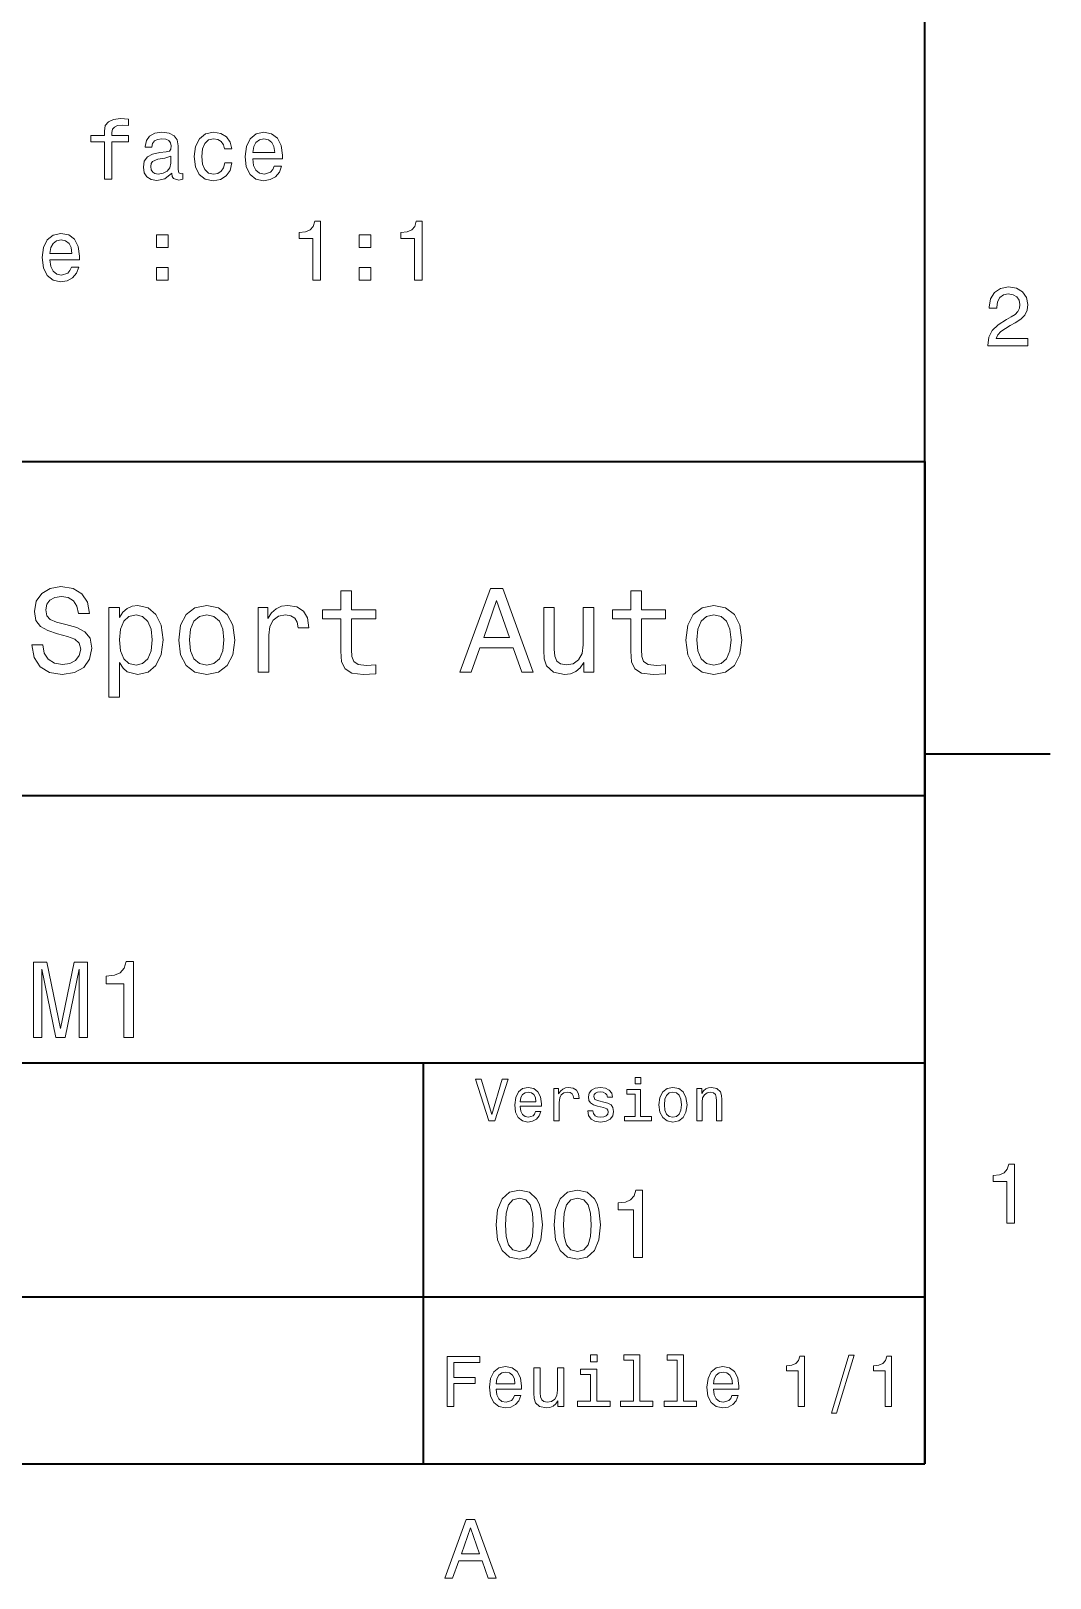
# Model space of a CAD drawing. Extents: x 0 to 296, y 0 to 210.
# Drawn here: x 233.5 to 294.5, y 3.2 to 95.8 of the extents above; entities that cross this region are included whole.
import ezdxf

# ---------------------------------------------------------------- set-up
doc = ezdxf.new("R2010")
doc.units = 0

msp = doc.modelspace()

# ---------------------------------------------------------------- linework, layer by layer
at = {"color": 7, "lineweight": 35}
for p, q in [((287, 10), (287, 200)), ((97, 70), (287, 70)), ((287, 70), (287, 10)), ((162, 50), (287, 50)), ((162, 34), (287, 34)), ((257, 10), (257, 34)), ((162, 20), (287, 20)), ((10, 10), (287, 10)), ((97, 10), (287, 10))]:
    msp.add_line(p, q, dxfattribs=at)
at = {"color": 7, "lineweight": 35, "ltscale": 0.1875}
msp.add_line((287, 52.5), (294.5, 52.5), dxfattribs=at)
at = {"color": 7, "lineweight": 13}
for points in [[(237.890656, 89.135033), (237.890656, 86.895836), (238.334473, 86.895836), (238.334473, 89.135033), (239.343109, 89.135033), (239.343109, 89.513268), (238.334473, 89.513268), (238.334473, 89.679695), (238.369766, 89.881424), (238.485764, 90.017593), (238.682449, 90.098282), (238.964874, 90.128548), (239.343109, 90.108376), (239.343109, 90.491653), (238.864014, 90.516876), (238.430298, 90.471481), (238.127701, 90.33532), (237.946136, 90.098282), (237.890656, 89.760391), (237.890656, 89.513268), (237.078705, 89.513268), (237.078705, 89.135033)], [(241.920197, 87.248863), (241.920197, 87.233734), (241.945419, 87.062263), (242.021072, 86.941223), (242.338791, 86.845406), (242.585907, 86.88575), (242.585907, 87.228691), (242.479996, 87.213562), (242.338791, 87.279121), (242.313568, 87.48085), (242.313568, 88.882866), (242.253052, 89.240936), (242.076538, 89.493095), (241.768906, 89.644394), (241.33519, 89.699867), (240.91156, 89.639351), (240.598877, 89.46788), (240.402191, 89.200592), (240.336624, 88.847565), (240.336624, 88.817307), (240.735046, 88.817307), (240.77034, 89.029121), (240.881302, 89.18042), (241.062851, 89.271194), (241.320053, 89.306496), (241.567169, 89.281281), (241.743683, 89.205635), (241.849594, 89.074509), (241.884903, 88.892952), (241.864731, 88.681137), (241.784027, 88.575233), (241.582306, 88.524796), (241.204071, 88.484451), (240.77034, 88.393677), (240.462708, 88.232292), (240.281158, 87.980133), (240.225677, 87.606934), (240.276108, 87.274078), (240.432449, 87.026962), (240.684616, 86.870621), (241.032593, 86.815147), (241.501617, 86.921051)], [(245.07222, 88.706352), (245.510986, 88.706352), (245.420197, 89.10981), (245.203339, 89.427536), (244.865448, 89.624222), (244.426682, 89.699867), (243.942535, 89.599007), (243.574371, 89.316582), (243.342392, 88.857651), (243.261703, 88.242378), (243.337341, 87.632149), (243.564301, 87.178253), (243.922363, 86.895836), (244.41156, 86.800018), (244.845276, 86.875664), (245.183167, 87.087479), (245.415161, 87.420334), (245.516022, 87.864136), (245.092392, 87.864136), (245.016739, 87.581718), (244.875534, 87.369896), (244.673798, 87.238777), (244.426682, 87.198433), (244.119049, 87.263992), (243.897141, 87.465721), (243.760986, 87.793533), (243.715591, 88.257507), (243.760986, 88.711395), (243.902191, 89.039207), (244.129135, 89.240936), (244.426682, 89.311539), (244.688934, 89.266151), (244.88562, 89.150162), (245.016739, 88.958519)], [(246.77179, 88.121338), (248.546997, 88.121338), (248.552048, 88.32811), (248.471344, 88.908081), (248.249451, 89.341805), (247.896423, 89.60405), (247.427399, 89.699867), (246.968475, 89.599007), (246.615448, 89.316582), (246.388504, 88.857651), (246.3078, 88.252464), (246.383453, 87.632149), (246.610397, 87.178253), (246.958389, 86.895836), (247.412277, 86.800018), (247.805649, 86.865578), (248.128418, 87.037048), (248.365448, 87.30938), (248.501617, 87.672493), (248.062851, 87.672493), (247.972076, 87.470764), (247.840942, 87.319466), (247.467743, 87.198433), (247.180283, 87.253906), (246.963425, 87.43042), (246.82222, 87.71788), (246.77179, 88.106209)], [(246.77179, 88.494537), (246.827255, 88.842522), (246.963425, 89.099724), (247.170197, 89.256065), (247.442535, 89.311539), (247.709824, 89.256065), (247.916595, 89.099724), (248.042679, 88.842522), (248.088074, 88.494537)], [(241.869766, 87.843964), (241.80925, 87.581718), (241.647873, 87.379982), (241.405792, 87.248863), (241.108246, 87.203476), (240.916595, 87.228691), (240.780426, 87.30938), (240.694702, 87.450592), (240.669479, 87.647278), (240.689651, 87.823792), (240.77034, 87.949867), (241.093109, 88.09108), (241.501617, 88.151596), (241.869766, 88.272636)], [(250.37265, 80.849007), (250.831573, 80.849007), (250.831573, 84.374222), (250.488647, 84.374222), (250.397858, 84.066589), (250.216309, 83.859818), (249.938934, 83.738777), (249.555649, 83.698433), (249.555649, 83.340363), (250.37265, 83.340363)], [(256.444702, 80.849007), (256.903625, 80.849007), (256.903625, 84.374222), (256.560699, 84.374222), (256.46991, 84.066589), (256.288361, 83.859818), (256.010986, 83.738777), (255.627686, 83.698433), (255.627686, 83.340363), (256.444702, 83.340363)], [(234.627701, 82.074509), (236.402908, 82.074509), (236.407959, 82.281281), (236.327271, 82.861252), (236.105362, 83.294975), (235.752335, 83.55722), (235.28331, 83.653038), (234.824387, 83.552177), (234.471359, 83.269753), (234.244415, 82.810822), (234.163712, 82.205635), (234.239365, 81.58532), (234.466309, 81.131424), (234.814301, 80.849007), (235.268188, 80.753189), (235.66156, 80.818748), (235.984329, 80.990219), (236.221359, 81.26255), (236.357513, 81.625664), (235.918762, 81.625664), (235.827988, 81.423935), (235.696854, 81.272636), (235.323654, 81.151604), (235.036194, 81.207077), (234.819336, 81.383591), (234.678131, 81.671051), (234.627701, 82.05938)], [(241.007385, 82.805779), (241.703339, 82.805779), (241.703339, 83.55722), (241.007385, 83.55722)], [(253.151459, 82.805779), (253.847427, 82.805779), (253.847427, 83.55722), (253.151459, 83.55722)], [(234.627701, 82.447708), (234.683167, 82.795692), (234.819336, 83.052895), (235.026108, 83.209236), (235.298447, 83.264709), (235.565735, 83.209236), (235.772507, 83.052895), (235.89859, 82.795692), (235.94397, 82.447708)], [(241.007385, 80.849007), (241.703339, 80.849007), (241.703339, 81.600449), (241.007385, 81.600449)], [(253.151459, 80.849007), (253.847427, 80.849007), (253.847427, 81.600449), (253.151459, 81.600449)], [(290.76947, 76.916786), (293.175079, 76.916786), (293.175079, 77.350502), (291.273773, 77.350502), (291.3797, 77.587532), (291.561249, 77.784218), (292.121033, 78.142288), (292.418579, 78.293587), (292.751434, 78.510445), (292.988464, 78.762604), (293.124634, 79.060158), (293.175079, 79.398056), (293.089355, 79.821686), (292.852325, 80.154541), (292.489197, 80.366356), (292.020172, 80.442001), (291.536041, 80.35627), (291.167877, 80.119232), (290.930847, 79.740997), (290.850159, 79.241714), (290.850159, 79.171112), (291.309082, 79.171112), (291.309082, 79.211456), (291.354462, 79.554398), (291.490631, 79.806557), (291.707489, 79.967941), (291.994965, 80.023415), (292.287476, 79.972984), (292.504333, 79.846901), (292.645538, 79.650215), (292.695984, 79.403099), (292.660675, 79.171112), (292.56485, 78.974426), (292.403473, 78.802956), (292.181549, 78.651657), (291.884003, 78.490273), (291.389771, 78.177589), (291.041779, 77.844742), (290.835022, 77.441284), (290.76947, 76.931915)], [(234.20462, 59.030979), (233.548996, 59.030979), (233.693085, 58.267288), (234.053314, 57.70533), (234.608078, 57.366714), (235.357361, 57.244236), (236.099426, 57.359509), (236.654175, 57.67651), (237.007202, 58.17363), (237.136902, 58.82925), (237.028824, 59.420029), (236.726227, 59.801872), (236.236313, 60.054031), (235.580704, 60.241352), (235.018738, 60.378242), (234.651306, 60.536743), (234.442368, 60.767288), (234.377533, 61.127522), (234.442368, 61.451729), (234.629684, 61.696686), (234.917877, 61.862389), (235.314133, 61.920029), (235.71759, 61.84798), (236.034592, 61.653458), (236.24353, 61.32925), (236.344391, 60.889767), (237, 60.889767), (237, 60.904179), (236.884735, 61.581409), (236.546112, 62.085732), (236.01297, 62.402737), (235.292511, 62.510807), (234.644104, 62.402737), (234.139771, 62.100143), (233.815567, 61.631844), (233.700287, 61.026657), (233.793961, 60.486309), (234.067734, 60.118874), (234.5, 59.873917), (235.09079, 59.6866), (235.674362, 59.520893), (236.113831, 59.362389), (236.380402, 59.131844), (236.47406, 58.757202), (236.387619, 58.375359), (236.164276, 58.087173), (235.825653, 57.907059), (235.386169, 57.849422), (234.896255, 57.928673), (234.521622, 58.159222), (234.283875, 58.533859)], [(252.05043, 60.579971), (252.05043, 58.64193), (252.093658, 58.015129), (252.29538, 57.582851), (252.698853, 57.330688), (253.383286, 57.244236), (254.132568, 57.280258), (254.132568, 57.827808), (253.585022, 57.78458), (253.087891, 57.842216), (252.82132, 58.022331), (252.706055, 58.324928), (252.684448, 58.75), (252.684448, 60.579971), (254.132568, 60.579971), (254.132568, 61.120316), (252.684448, 61.120316), (252.684448, 62.251438), (252.05043, 62.251438), (252.05043, 61.120316), (250.955322, 61.120316), (250.955322, 60.579971)], [(259.175781, 57.381123), (259.838623, 57.381123), (260.364563, 58.850864), (262.360229, 58.850864), (262.886169, 57.381123), (263.563416, 57.381123), (261.733429, 62.388329), (260.998566, 62.388329)], [(269.399109, 60.579971), (269.399109, 58.64193), (269.442352, 58.015129), (269.644073, 57.582851), (270.047546, 57.330688), (270.731995, 57.244236), (271.481262, 57.280258), (271.481262, 57.827808), (270.933716, 57.78458), (270.436584, 57.842216), (270.170013, 58.022331), (270.054749, 58.324928), (270.033142, 58.75), (270.033142, 60.579971), (271.481262, 60.579971), (271.481262, 61.120316), (270.033142, 61.120316), (270.033142, 62.251438), (269.399109, 62.251438), (269.399109, 61.120316), (268.304016, 61.120316), (268.304016, 60.579971)], [(238.786743, 60.652016), (238.786743, 61.25), (238.15274, 61.25), (238.15274, 55.882565), (238.786743, 55.882565), (238.786743, 57.971901), (239.010101, 57.633286), (239.262253, 57.409943), (239.896271, 57.244236), (240.50145, 57.381123), (240.976959, 57.791786), (241.286743, 58.440201), (241.402023, 59.319164), (241.286743, 60.190922), (240.976959, 60.839336), (240.50145, 61.242794), (239.896271, 61.386887), (239.550446, 61.343658), (239.255051, 61.206772), (239.002899, 60.976223)], [(242.338623, 59.311958), (242.453888, 58.432995), (242.785309, 57.78458), (243.311249, 57.381123), (244.017303, 57.244236), (244.716141, 57.381123), (245.242081, 57.777374), (245.573486, 58.425793), (245.695969, 59.311958), (245.573486, 60.190922), (245.242081, 60.846542), (244.716141, 61.242794), (244.017303, 61.386887), (243.311249, 61.242794), (242.785309, 60.839336), (242.453888, 60.190922)], [(247.100861, 57.381123), (247.734863, 57.381123), (247.734863, 59.592937), (247.799713, 60.12608), (247.994232, 60.507923), (248.311249, 60.738472), (248.736313, 60.817722), (249.053314, 60.767288), (249.291077, 60.623199), (249.435165, 60.378242), (249.485596, 60.046829), (250.126801, 60.046829), (250.040344, 60.630402), (249.802597, 61.048271), (249.406342, 61.30043), (248.865997, 61.386887), (248.498566, 61.32925), (248.181549, 61.185158), (247.900574, 60.940201), (247.677246, 60.608788), (247.677246, 61.25), (247.100861, 61.25)], [(260.595093, 59.463257), (261.365997, 61.667866), (262.136902, 59.463257)], [(267.194519, 61.25), (266.560516, 61.25), (266.560516, 59.016571), (266.488464, 58.497837), (266.279541, 58.123196), (265.955322, 57.892651), (265.530243, 57.820602), (265.19165, 57.878242), (264.975494, 58.051151), (264.853027, 58.346542), (264.824219, 58.764408), (264.824219, 61.25), (264.190186, 61.25), (264.190186, 58.706772), (264.211792, 58.195244), (264.348694, 57.770172), (264.766571, 57.381123), (265.436584, 57.244236), (265.796814, 57.294666), (266.106628, 57.424351), (266.373199, 57.647694), (266.589325, 57.971901), (266.589325, 57.381123), (267.194519, 57.381123)], [(272.698853, 59.311958), (272.814117, 58.432995), (273.145508, 57.78458), (273.671448, 57.381123), (274.377502, 57.244236), (275.076355, 57.381123), (275.602295, 57.777374), (275.933716, 58.425793), (276.056183, 59.311958), (275.933716, 60.190922), (275.602295, 60.846542), (275.076355, 61.242794), (274.377502, 61.386887), (273.671448, 61.242794), (273.145508, 60.839336), (272.814117, 60.190922)], [(239.788193, 57.8134), (239.363129, 57.907059), (239.053314, 58.195244), (238.858795, 58.663544), (238.793945, 59.319164), (238.858795, 59.967579), (239.053314, 60.435879), (239.363129, 60.716858), (239.788193, 60.817722), (240.177246, 60.716858), (240.48703, 60.428673), (240.681564, 59.960373), (240.753601, 59.319164), (240.681564, 58.67075), (240.48703, 58.195244), (240.177246, 57.907059)], [(242.98703, 59.319164), (243.05188, 59.967579), (243.253601, 60.435879), (243.57782, 60.72406), (244.017303, 60.824928), (244.449585, 60.72406), (244.773773, 60.443081), (244.97551, 59.967579), (245.047546, 59.319164), (244.97551, 58.663544), (244.773773, 58.188038), (244.449585, 57.899853), (244.017303, 57.806194), (243.57782, 57.899853), (243.253601, 58.188038), (243.05188, 58.663544)], [(273.34726, 59.319164), (273.412109, 59.967579), (273.613831, 60.435879), (273.938019, 60.72406), (274.377502, 60.824928), (274.809784, 60.72406), (275.134003, 60.443081), (275.335724, 59.967579), (275.407776, 59.319164), (275.335724, 58.663544), (275.134003, 58.188038), (274.809784, 57.899853), (274.377502, 57.806194), (273.938019, 57.899853), (273.613831, 58.188038), (273.412109, 58.663544)], [(233.637604, 35.530258), (234.136887, 35.530258), (234.136887, 39.615273), (234.979828, 35.530258), (235.53746, 35.530258), (236.373917, 39.615273), (236.373917, 35.530258), (236.879684, 35.530258), (236.879684, 40.030258), (236.088623, 40.030258), (235.258652, 36.061958), (234.435165, 40.030258), (233.637604, 40.030258)], [(239.045395, 35.530258), (239.635452, 35.530258), (239.635452, 40.062679), (239.194519, 40.062679), (239.07782, 39.667145), (238.844391, 39.401295), (238.487762, 39.245674), (237.994965, 39.193802), (237.994965, 38.733429), (239.045395, 38.733429)], [(261.71109, 33.03458), (261.08429, 30.905619), (260.439484, 33.03458), (260.09726, 33.03458), (260.904175, 30.530979), (261.264404, 30.530979), (262.053314, 33.03458)], [(262.784576, 31.40634), (264.052582, 31.40634), (264.056183, 31.554033), (263.998566, 31.9683), (263.840057, 32.278099), (263.587891, 32.465416), (263.252869, 32.533859), (262.925079, 32.461815), (262.672913, 32.260086), (262.510803, 31.932276), (262.453156, 31.5), (262.507202, 31.056915), (262.669312, 30.732708), (262.917877, 30.530979), (263.242065, 30.462536), (263.523041, 30.509365), (263.753601, 30.631844), (263.922913, 30.826368), (264.020172, 31.085733), (263.706787, 31.085733), (263.641937, 30.941643), (263.548279, 30.833572), (263.281708, 30.747118), (263.076355, 30.786743), (262.921478, 30.912823), (262.820618, 31.118155), (262.784576, 31.395533)], [(264.794678, 30.530979), (265.111664, 30.530979), (265.111664, 31.636887), (265.144104, 31.903458), (265.241364, 32.094379), (265.399841, 32.209652), (265.612396, 32.249279), (265.770905, 32.224064), (265.889771, 32.152016), (265.961823, 32.029537), (265.98703, 31.863832), (266.307648, 31.863832), (266.264404, 32.155621), (266.145538, 32.364552), (265.947418, 32.490635), (265.677246, 32.533859), (265.49353, 32.505043), (265.335022, 32.432995), (265.194519, 32.310516), (265.082855, 32.144814), (265.082855, 32.465416), (264.794678, 32.465416)], [(267.791779, 31.658501), (267.485596, 31.730547), (267.258636, 31.8134), (267.182983, 31.982708), (267.20462, 32.101585), (267.280273, 32.188038), (267.40274, 32.242073), (267.579254, 32.263687), (267.748566, 32.242073), (267.881836, 32.177231), (267.968292, 32.079971), (268.004333, 31.950287), (268.314117, 31.950287), (268.314117, 31.957493), (268.260101, 32.191643), (268.112396, 32.375359), (267.881836, 32.490635), (267.579254, 32.533859), (267.273041, 32.490635), (267.049713, 32.371758), (266.90921, 32.195244), (266.865997, 31.971901), (266.898407, 31.755764), (266.999268, 31.604465), (267.164978, 31.496397), (267.406342, 31.420748), (267.759369, 31.334293), (267.975494, 31.244236), (268.033142, 31.17219), (268.054749, 31.064121), (268.022339, 30.930836), (267.935883, 30.829971), (267.79538, 30.765129), (267.608063, 30.743515), (267.409943, 30.765129), (267.265839, 30.840778), (267.168579, 30.963255), (267.128967, 31.132565), (266.822754, 31.132565), (266.873199, 30.844379), (267.020905, 30.635447), (267.255035, 30.509365), (267.579254, 30.462536), (267.917877, 30.509365), (268.166412, 30.635447), (268.317719, 30.837175), (268.371765, 31.100143), (268.332123, 31.327089), (268.220459, 31.481987), (268.036743, 31.582851)], [(269.992798, 33.117435), (269.657776, 33.117435), (269.657776, 32.757202), (269.992798, 32.757202)], [(271.087891, 31.496397), (271.145538, 31.056915), (271.311249, 30.732708), (271.574219, 30.530979), (271.927246, 30.462536), (272.276672, 30.530979), (272.539612, 30.729107), (272.705322, 31.053314), (272.766571, 31.496397), (272.705322, 31.935879), (272.539612, 32.263687), (272.276672, 32.461815), (271.927246, 32.533859), (271.574219, 32.461815), (271.311249, 32.260086), (271.145538, 31.935879)], [(273.350159, 30.530979), (273.667145, 30.530979), (273.667145, 31.647694), (273.699554, 31.903458), (273.804047, 32.090778), (273.966125, 32.206051), (274.182281, 32.249279), (274.355194, 32.213257), (274.463257, 32.115993), (274.517303, 31.95389), (274.535309, 31.737751), (274.535309, 30.530979), (274.852295, 30.530979), (274.852295, 31.802593), (274.837891, 32.058357), (274.773041, 32.270893), (274.560516, 32.465416), (274.229095, 32.533859), (274.04538, 32.508644), (273.890503, 32.440201), (273.757202, 32.324928), (273.65274, 32.170029), (273.65274, 32.465416), (273.350159, 32.465416)], [(262.784576, 31.672911), (262.824219, 31.921469), (262.921478, 32.105186), (263.069153, 32.216858), (263.263702, 32.256485), (263.45462, 32.216858), (263.602295, 32.105186), (263.692352, 31.921469), (263.724792, 31.672911)], [(269.981995, 30.79755), (269.981995, 32.400574), (269.167877, 32.400574), (269.167877, 32.130402), (269.664978, 32.130402), (269.664978, 30.79755), (269.016571, 30.79755), (269.016571, 30.530979), (270.637604, 30.530979), (270.637604, 30.79755)], [(271.412109, 31.5), (271.444519, 31.824207), (271.54538, 32.058357), (271.707489, 32.20245), (271.927246, 32.25288), (272.143372, 32.20245), (272.305481, 32.061958), (272.406342, 31.824207), (272.442352, 31.5), (272.406342, 31.17219), (272.305481, 30.934437), (272.143372, 30.790344), (271.927246, 30.743515), (271.707489, 30.790344), (271.54538, 30.934437), (271.444519, 31.17219)], [(291.909241, 24.416786), (292.368164, 24.416786), (292.368164, 27.942001), (292.025208, 27.942001), (291.934448, 27.634365), (291.752899, 27.427593), (291.475525, 27.306557), (291.092224, 27.266211), (291.092224, 26.90814), (291.909241, 26.90814)], [(261.345825, 24.314121), (261.432281, 23.409224), (261.703156, 22.763689), (262.135437, 22.371759), (262.734863, 22.244957), (263.328522, 22.371759), (263.760803, 22.763689), (264.02594, 23.409224), (264.118164, 24.314121), (264.02594, 25.213257), (263.916412, 25.570606), (263.760803, 25.864553), (263.328522, 26.256485), (262.734863, 26.38905), (262.135437, 26.256485), (261.703156, 25.858791), (261.432281, 25.213257)], [(264.815552, 24.314121), (264.902008, 23.409224), (265.172913, 22.763689), (265.605194, 22.371759), (266.20462, 22.244957), (266.798279, 22.371759), (267.23056, 22.763689), (267.495667, 23.409224), (267.587891, 24.314121), (267.495667, 25.213257), (267.386169, 25.570606), (267.23056, 25.864553), (266.798279, 26.256485), (266.20462, 26.38905), (265.605194, 26.256485), (265.172913, 25.858791), (264.902008, 25.213257)], [(269.570618, 22.360231), (270.095093, 22.360231), (270.095093, 26.38905), (269.703156, 26.38905), (269.599426, 26.037464), (269.391937, 25.801153), (269.074921, 25.662825), (268.636902, 25.616714), (268.636902, 25.207493), (269.570618, 25.207493)], [(261.899139, 24.314121), (261.945251, 25.011528), (262.089325, 25.51297), (262.348694, 25.806917), (262.734863, 25.910664), (263.115265, 25.806917), (263.374634, 25.51297), (263.518738, 25.011528), (263.56485, 24.314121), (263.518738, 23.610952), (263.374634, 23.10951), (263.115265, 22.815563), (262.734863, 22.717581), (262.348694, 22.815563), (262.089325, 23.10951), (261.945251, 23.610952)], [(265.368866, 24.314121), (265.414978, 25.011528), (265.559082, 25.51297), (265.818451, 25.806917), (266.20462, 25.910664), (266.585022, 25.806917), (266.844391, 25.51297), (266.988464, 25.011528), (267.034576, 24.314121), (266.988464, 23.610952), (266.844391, 23.10951), (266.585022, 22.815563), (266.20462, 22.717581), (265.818451, 22.815563), (265.559082, 23.10951), (265.414978, 23.610952)], [(258.414978, 13.428675), (258.817017, 13.428675), (258.817017, 14.807637), (260.079254, 14.807637), (260.079254, 15.166427), (258.817017, 15.166427), (258.817017, 16.065563), (260.368866, 16.065563), (260.368866, 16.428675), (258.414978, 16.428675)], [(261.341492, 14.479107), (262.863098, 14.479107), (262.867432, 14.656341), (262.798279, 15.153459), (262.608063, 15.525217), (262.305481, 15.75), (261.903473, 15.832133), (261.510101, 15.745678), (261.207489, 15.503603), (261.01297, 15.110231), (260.943817, 14.591499), (261.008636, 14.059798), (261.203156, 13.67075), (261.501434, 13.428675), (261.890503, 13.346542), (262.227661, 13.402739), (262.504333, 13.549712), (262.707489, 13.783141), (262.824219, 14.09438), (262.44812, 14.09438), (262.370331, 13.92147), (262.257935, 13.791787), (261.938049, 13.688041), (261.69165, 13.735591), (261.505768, 13.886888), (261.384735, 14.133286), (261.341492, 14.466139)], [(265.400574, 15.75), (265.020172, 15.75), (265.020172, 14.409943), (264.976959, 14.098703), (264.851593, 13.873919), (264.657074, 13.735591), (264.402008, 13.692364), (264.198853, 13.726946), (264.069153, 13.830692), (263.995667, 14.007925), (263.978394, 14.258646), (263.978394, 15.75), (263.597992, 15.75), (263.597992, 14.224064), (263.610962, 13.917148), (263.693085, 13.662104), (263.943817, 13.428675), (264.345825, 13.346542), (264.561951, 13.376801), (264.747833, 13.454611), (264.907776, 13.588617), (265.037476, 13.783141), (265.037476, 13.428675), (265.400574, 13.428675)], [(267.389038, 16.532421), (266.98703, 16.532421), (266.98703, 16.100145), (267.389038, 16.100145)], [(269.572052, 16.212536), (269.572052, 13.748559), (268.789612, 13.748559), (268.789612, 13.428675), (270.73056, 13.428675), (270.73056, 13.748559), (269.952454, 13.748559), (269.952454, 16.532421), (268.975494, 16.532421), (268.975494, 16.212536)], [(272.174347, 16.212536), (272.174347, 13.748559), (271.391937, 13.748559), (271.391937, 13.428675), (273.332855, 13.428675), (273.332855, 13.748559), (272.554749, 13.748559), (272.554749, 16.532421), (271.57782, 16.532421), (271.57782, 16.212536)], [(274.353027, 14.479107), (275.874634, 14.479107), (275.878967, 14.656341), (275.809814, 15.153459), (275.619598, 15.525217), (275.317017, 15.75), (274.914978, 15.832133), (274.521606, 15.745678), (274.219025, 15.503603), (274.024506, 15.110231), (273.955322, 14.591499), (274.020172, 14.059798), (274.214691, 13.67075), (274.51297, 13.428675), (274.902008, 13.346542), (275.239197, 13.402739), (275.515839, 13.549712), (275.719025, 13.783141), (275.835724, 14.09438), (275.459656, 14.09438), (275.381836, 13.92147), (275.26944, 13.791787), (274.949554, 13.688041), (274.703186, 13.735591), (274.517303, 13.886888), (274.39624, 14.133286), (274.353027, 14.466139)], [(279.416443, 13.428675), (279.809814, 13.428675), (279.809814, 16.450289), (279.515839, 16.450289), (279.438049, 16.1866), (279.28241, 16.009367), (279.044678, 15.905621), (278.716125, 15.871038), (278.716125, 15.564121), (279.416443, 15.564121)], [(281.42218, 13.026657), (281.720459, 13.026657), (282.766571, 16.510807), (282.463989, 16.510807)], [(284.621033, 13.428675), (285.014404, 13.428675), (285.014404, 16.450289), (284.720459, 16.450289), (284.642639, 16.1866), (284.48703, 16.009367), (284.249268, 15.905621), (283.920746, 15.871038), (283.920746, 15.564121), (284.621033, 15.564121)], [(261.341492, 14.798992), (261.389038, 15.097262), (261.505768, 15.317724), (261.682983, 15.45173), (261.916412, 15.49928), (262.145538, 15.45173), (262.322754, 15.317724), (262.430847, 15.097262), (262.469727, 14.798992)], [(267.376068, 13.748559), (267.376068, 15.672191), (266.399139, 15.672191), (266.399139, 15.347983), (266.995667, 15.347983), (266.995667, 13.748559), (266.21759, 13.748559), (266.21759, 13.428675), (268.162811, 13.428675), (268.162811, 13.748559)], [(274.353027, 14.798992), (274.400574, 15.097262), (274.517303, 15.317724), (274.694519, 15.45173), (274.927948, 15.49928), (275.157074, 15.45173), (275.33429, 15.317724), (275.442352, 15.097262), (275.481262, 14.798992)], [(258.266846, 3.166787), (258.730835, 3.166787), (259.098999, 4.195605), (260.495972, 4.195605), (260.864105, 3.166787), (261.338165, 3.166787), (260.05719, 6.67183), (259.542786, 6.67183)], [(259.260376, 4.624279), (259.799988, 6.167507), (260.33963, 4.624279)]]:
    msp.add_lwpolyline(points, close=True, dxfattribs=at)

doc.saveas('drawing.dxf')
